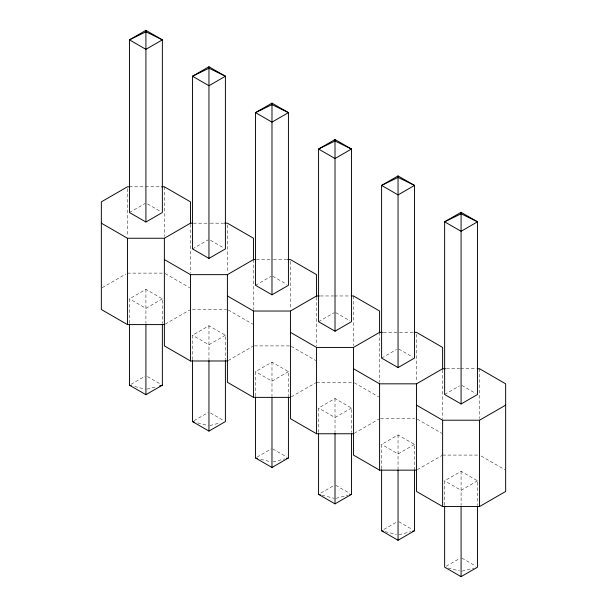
<?xml version="1.0" encoding="UTF-8"?>
<svg xmlns="http://www.w3.org/2000/svg" width="607" height="607" viewBox="0 0 607 607"><rect width="100%" height="100%" fill="white"/><g stroke="black" fill="none" stroke-linecap="round" stroke-linejoin="round"><path stroke-width="0.46" stroke-dasharray="3.04 2.28" d="M129.466 212.518L145.134 203.474M102.158 287.726L125.824 274.068M192.502 248.916L208.163 239.864M129.466 323.258L129.466 298.856L145.915 289.357L162.365 298.856L162.365 323.258M162.365 298.856L145.915 308.356L129.466 298.856M165.195 324.115L189.672 309.987M255.532 285.305L271.2 276.261M192.502 359.648L192.502 335.246L208.952 325.754L225.402 335.246L225.402 359.648M131.036 384.292L145.134 376.15M225.402 335.246L208.952 344.746L192.502 335.246M228.224 360.512L252.702 346.377M318.569 321.695L334.237 312.651M255.532 396.037L255.532 371.643L271.982 362.144L288.431 371.643L288.431 396.037M194.065 420.681L208.163 412.54M288.431 371.643L271.982 381.135L255.532 371.643M291.261 396.902L315.739 382.774M381.598 358.084L396.485 349.495M318.569 432.434L318.569 408.033L335.018 398.533L351.468 408.033L351.468 432.434M257.102 457.071L271.2 448.93M351.468 408.033L335.018 417.533L318.569 408.033M354.298 433.292L378.776 419.164M444.635 394.482L459.514 385.885M381.598 468.824L381.598 444.423L398.048 434.931L414.498 444.423L414.498 468.824M320.921 493.013L334.237 485.327M414.498 444.423L398.048 453.922L381.598 444.423M417.328 469.689L441.805 455.553M444.635 505.214L444.635 480.82L461.085 471.32L477.534 480.82L477.534 505.214M383.95 529.403L396.485 522.172M477.534 480.82L461.085 490.312L444.635 480.82M446.198 566.248L459.514 558.561M146.932 389.14L156.917 386.583M209.961 425.537L219.954 422.98M272.998 461.927L284.804 458.907M336.035 498.317L347.834 495.297M399.065 534.714L410.871 531.694M462.102 571.104L473.9 568.084M129.344 186.789L144.496 186.789M145.445 186.789L160.589 186.789M193.33 223.179L209.423 223.179M210.371 223.179L223.626 223.179M256.359 259.568L272.46 259.568M273.4 259.568L286.656 259.568M127.455 273.12L163.435 273.12M320.344 295.966L333.6 295.966M334.54 295.966L350.641 295.966M192.381 309.517L226.464 309.517M383.374 332.355L398.526 332.355M399.467 332.355L413.671 332.355M254.47 345.907L289.501 345.907M446.411 368.745L459.666 368.745M460.607 368.745L476.707 368.745M316.558 382.296L352.53 382.296M380.536 418.693L414.619 418.693M442.624 455.083L478.597 455.083M134.693 386.515L145.149 389.155M197.73 422.904L208.186 425.545M260.76 459.294L271.215 461.942M322.051 495.251L334.252 498.332M385.088 531.641L396.417 534.501M448.118 568.031L459.446 570.899M147.486 203.929L160.802 211.615M210.515 240.319L223.831 248.005M272.763 276.261L286.868 284.402M335.8 312.651L349.898 320.792M398.837 349.04L412.935 357.182M461.866 385.437L475.964 393.579M165.195 273.598L189.672 287.726M228.224 309.987L252.702 324.115M291.261 346.377L315.739 360.512M354.298 382.774L378.776 396.902M417.328 419.164L441.805 433.292M481.176 456.024L504.842 469.689M147.486 376.598L160.802 384.292M210.515 412.995L223.831 420.681M272.763 448.93L286.868 457.071M335.8 485.327L349.898 493.468M398.837 521.716L412.153 529.403M461.866 558.106L475.964 566.248M479.545 368.745L479.545 418.481M461.085 471.32L461.085 505.328M442.624 369.951L442.624 418.754M416.516 334.229L416.516 382.091M398.048 434.931L398.048 468.938M379.587 332.355L379.587 382.357M353.479 295.966L353.479 345.702M335.018 398.533L335.018 432.548M316.558 297.164L316.558 345.967M290.442 261.45L290.442 309.304M271.982 362.144L271.982 396.151M253.521 259.568L253.521 309.578M227.413 225.053L227.413 272.915M208.952 325.754L208.952 359.761M190.484 224.385L190.484 273.18M164.376 186.789L164.376 236.525M145.915 289.357L145.915 323.372M127.455 188.663L127.455 236.525"/><path stroke-width="0.91" d="M145.915 30.35L129.466 39.85L129.466 212.518L145.915 222.018L162.365 212.518L162.365 39.85L145.915 30.35L145.915 222.018M208.952 66.74L192.502 76.239L192.502 248.916L208.952 258.407L225.402 248.916L225.402 76.239L208.952 66.74L208.952 258.407M271.982 103.137L255.532 112.629L255.532 285.305L271.982 294.797L288.431 285.305L288.431 112.629L271.982 103.137L271.982 294.797M335.018 139.527L318.569 149.026L318.569 321.695L335.018 331.194L351.468 321.695L351.468 149.026L335.018 139.527L335.018 331.194M101.346 223.179L127.455 238.255L164.376 238.255L190.484 223.179L192.381 223.179M398.048 175.916L381.598 185.416L381.598 358.084L398.048 367.584L414.498 358.084L414.498 185.416L398.048 175.916L398.048 367.584M164.376 259.568L190.484 274.645L227.413 274.645L253.521 259.568L255.418 259.568M461.085 212.313L444.635 221.805L444.635 394.482L461.085 403.974L477.534 394.482L477.534 221.805L461.085 212.313L461.085 403.974M227.413 295.966L253.521 311.034L290.442 311.034L316.558 295.966L319.396 295.966M129.466 324.191L129.466 385.195L145.915 394.687L162.365 385.195L162.365 324.191M290.442 332.355L316.558 347.432L353.479 347.432L379.587 332.355L382.425 332.355M192.502 360.588L192.502 421.584L208.952 431.084L225.402 421.584L225.402 360.588M353.479 368.745L379.587 383.821L416.516 383.821L442.624 368.745L445.462 368.745M255.532 396.978L255.532 457.974L271.982 467.473L288.431 457.974L288.431 396.978M416.516 405.142L442.624 420.211L479.545 420.211L505.654 405.142M318.569 433.368L318.569 494.371L335.018 503.863L351.468 494.371L351.468 433.368M381.598 469.765L381.598 530.761L398.048 540.26L414.498 530.761L414.498 469.765M416.516 383.821L416.516 491.473L442.624 506.549L479.545 506.549L505.654 491.473L505.654 383.821L479.545 368.745L477.656 368.745M444.635 506.155L444.635 567.15L461.085 576.65L477.534 567.15L477.534 506.155M159.641 385.893L162.365 385.195M286.618 458.444L288.431 457.974M349.647 494.834L351.468 494.371M412.684 531.224L414.498 530.761M129.344 186.789L127.455 186.789L101.346 201.858L101.346 309.517L127.455 324.586L164.376 324.586M161.538 186.789L164.376 186.789L190.484 201.858L190.484 223.444M224.575 223.179L227.413 223.179L253.521 238.255L253.521 259.834M287.604 259.568L290.442 259.568L316.558 274.645L316.558 296.231M351.582 295.966L353.479 295.966L379.587 311.034L379.587 332.621M414.619 332.355L416.516 332.355L442.624 347.432L442.624 369.01M164.376 238.255L164.376 345.907L190.484 360.983L227.413 360.983M227.413 274.645L227.413 382.296L253.521 397.373L290.442 397.373M290.442 311.034L290.442 418.693L316.558 433.762L353.479 433.762M353.479 347.432L353.479 455.083L379.587 470.159L416.516 470.159M129.466 385.195L131.211 385.635M192.502 421.584L194.24 422.024M255.532 457.974L257.277 458.414M318.569 494.371L320.314 494.811M381.598 530.761L383.343 531.201M479.545 420.211L479.545 506.549M461.085 506.268L461.085 576.65M442.624 420.211L442.624 506.549M398.048 469.879L398.048 540.26M379.587 383.821L379.587 470.159M335.018 433.481L335.018 503.863M316.558 347.432L316.558 433.762M271.982 397.092L271.982 467.473M253.521 311.034L253.521 397.373M208.952 360.702L208.952 431.084M190.484 274.645L190.484 360.983M145.915 324.305L145.915 394.687M127.455 238.255L127.455 324.586M162.365 39.85L145.915 49.342L129.466 39.85L145.946 31.83L162.365 39.85M225.402 76.239L208.952 85.739L192.502 76.239L208.983 68.227L225.402 76.239M288.431 112.629L271.982 122.128L255.532 112.629L272.012 104.616L288.431 112.629M351.468 149.026L335.018 158.518L318.569 149.026L335.049 141.006L351.468 149.026M414.498 185.416L398.048 194.915L381.598 185.416L398.086 177.403L414.498 185.416M477.534 221.805L461.085 231.305L444.635 221.805L461.115 213.793L477.534 221.805"/></g></svg>
